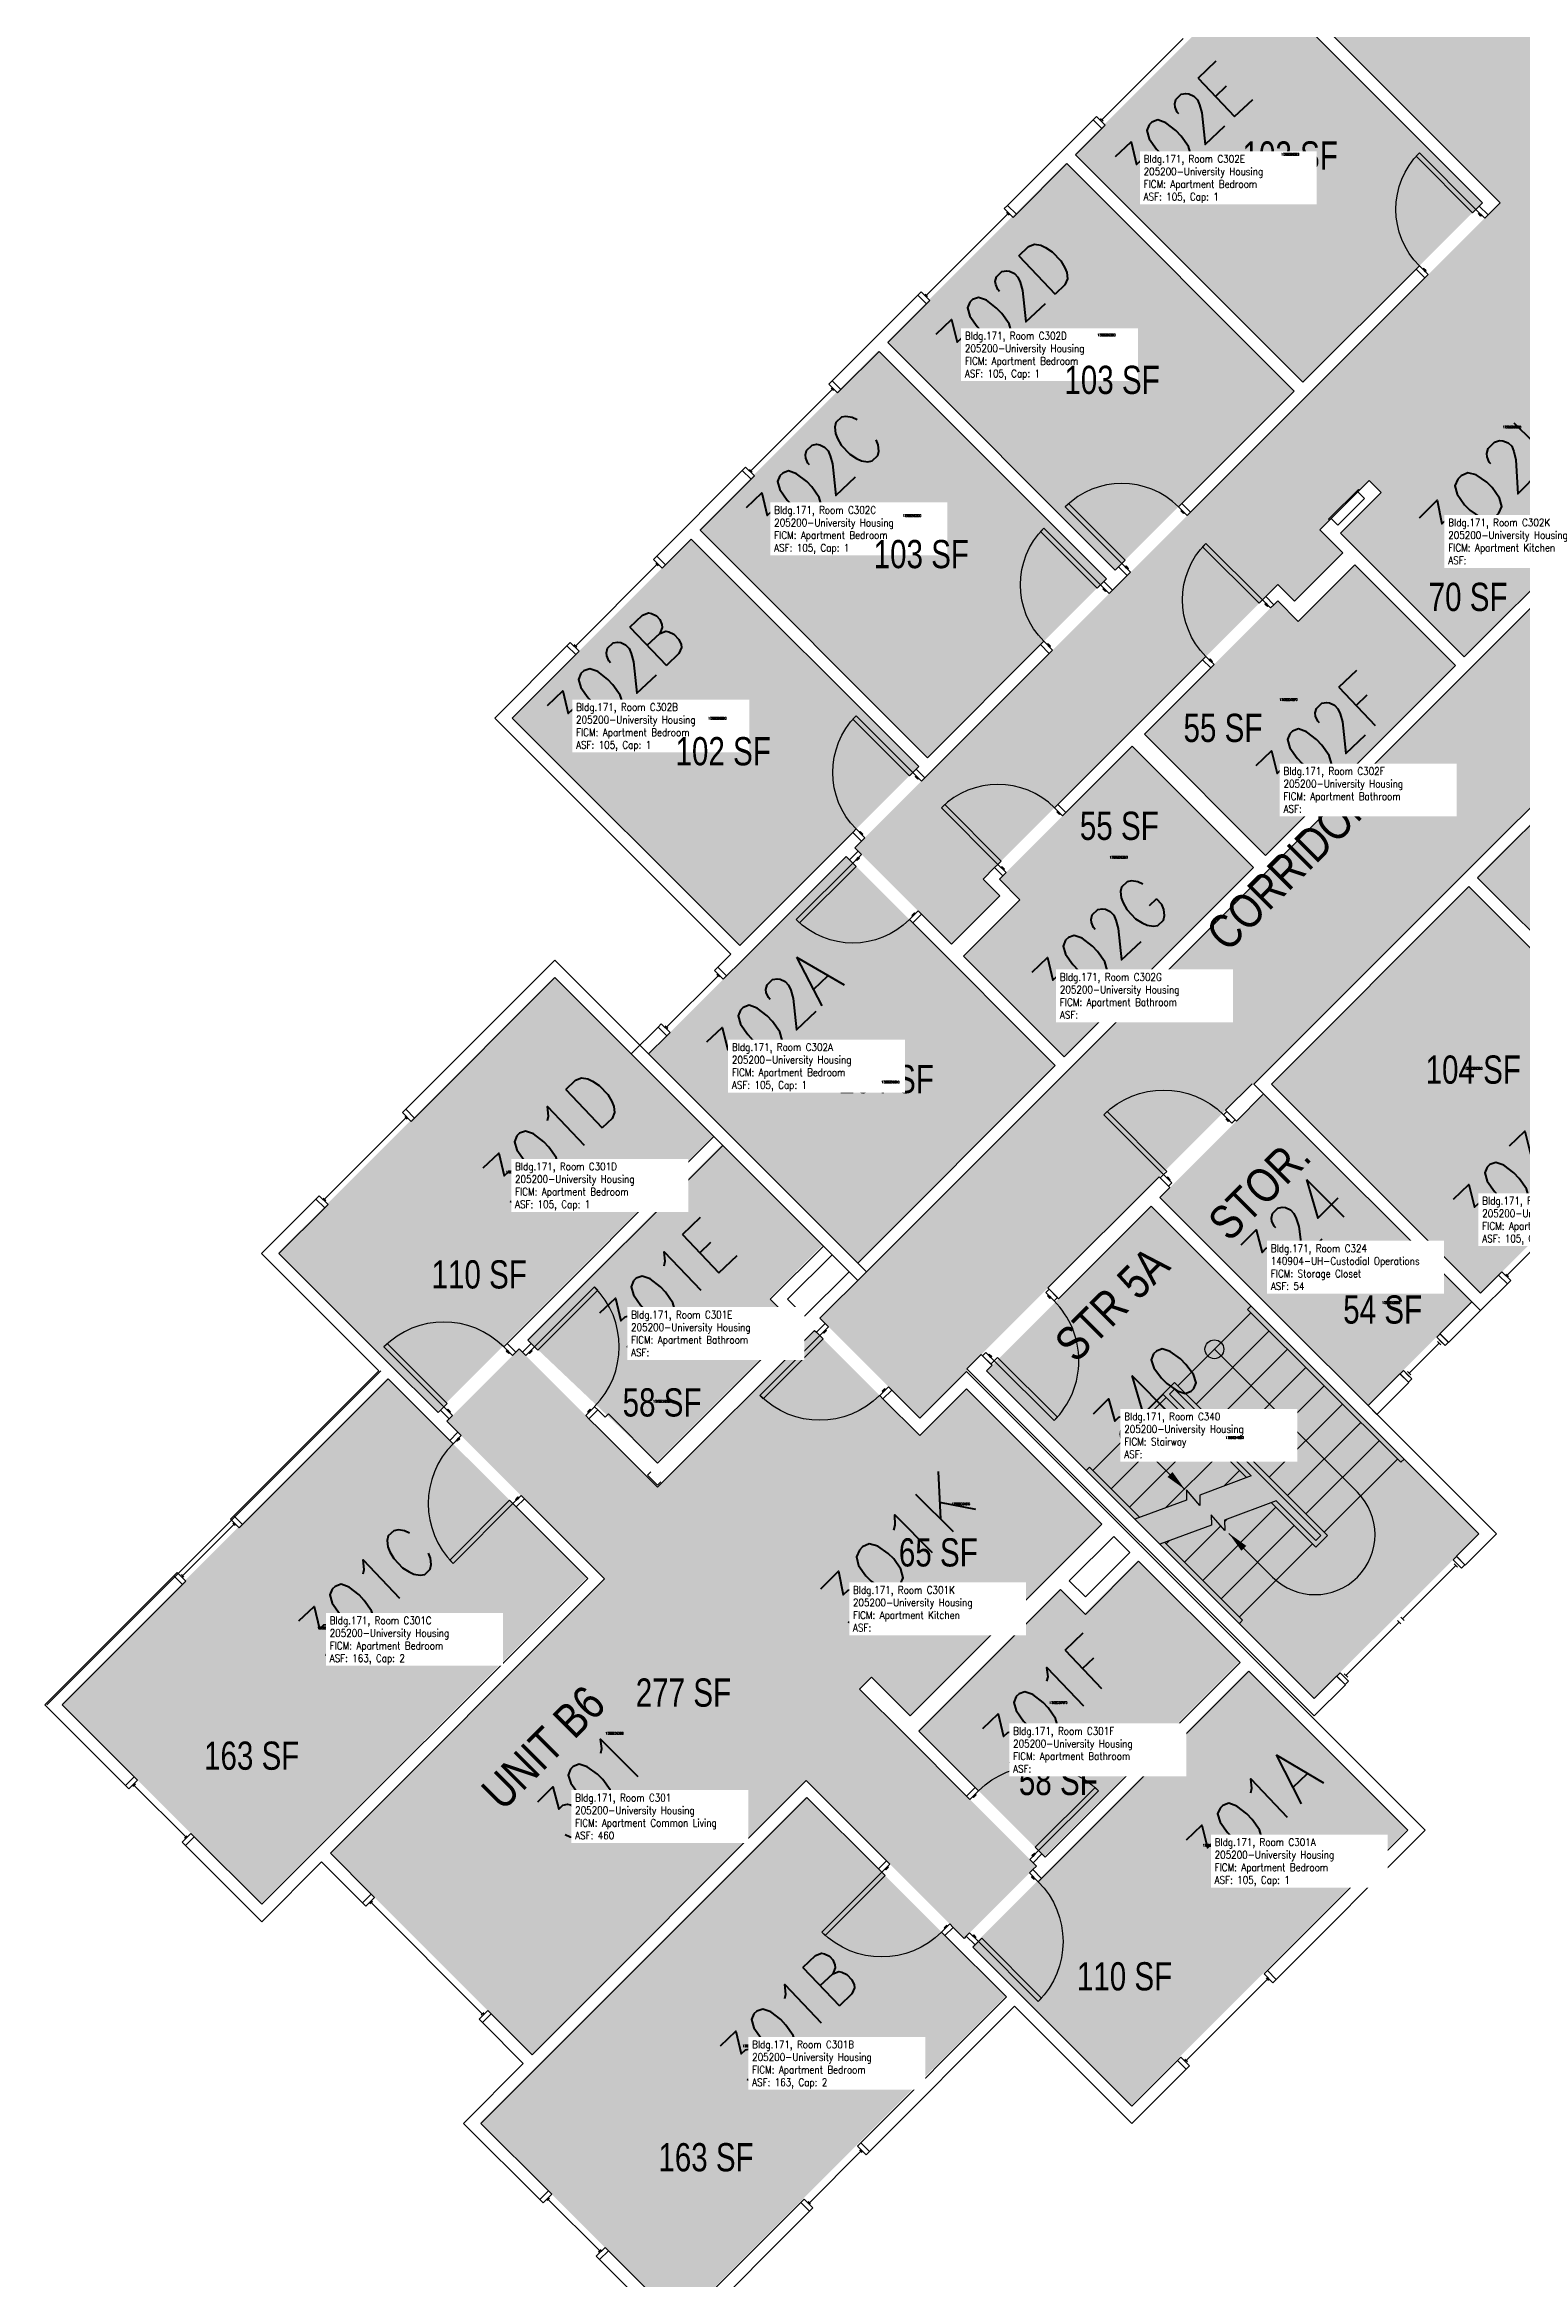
# Model space of a CAD drawing. Header units: inches. Extents: x 56 to 7496, y -2947 to 1470.
# Drawn here: x 56 to 684, y -216 to 735 of the extents above; entities that cross this region are included whole.
import ezdxf
from ezdxf.enums import TextEntityAlignment as Align

# ---------------------------------------------------------------- set-up
doc = ezdxf.new("R2010")
doc.units = ezdxf.units.IN
doc.header["$LTSCALE"] = 48
doc.header["$MEASUREMENT"] = 0
for name, color, linetype in [('A-DOOR', 2, 'Continuous'), ('A-FLOR', 3, 'Continuous'), ('A-GLAZ', 1, 'Continuous'), ('A-IDEN-RNUM', 7, 'Continuous'), ('A-IDEN-SNUM', 4, 'Continuous'), ('A-IDEN-VNUM', 4, 'Continuous'), ('A-MISC', 1, 'Continuous'), ('A-WALL', 5, 'Continuous'), ('AREA-TEXT', 3, 'Continuous'), ('Rooms-Category-Color', 7, 'Continuous'), ('Rooms-College-Color', 7, 'Continuous'), ('Rooms-Department-Color', 7, 'Continuous'), ('Rooms-Division-Color', 7, 'Continuous'), ('Rooms-Information', 7, 'Continuous')]:
    doc.layers.add(name, color=color, linetype=linetype)
doc.styles.add('AREA', font='arial.ttf', dxfattribs={"width": 0.75, "height": 12})
doc.styles.add('DIMS', font='ARIALN.TTF')
doc.styles.add('ROOMSNUMBER', font='txt.shx', dxfattribs={"height": 0.03})
doc.styles.add('ROOMVNUMBER', font='simplex.shx', dxfattribs={"width": 0.85})
doc.styles.get("Standard").update_dxf_attribs({"font": 'ARIALN.TTF'})
doc.dimstyles.new('NBA 2004', dxfattribs={"dimscale": 128, "dimtxt": 0.125, "dimasz": 0.09375, "dimexe": 0.125, "dimexo": 0.125, "dimgap": 0.0625, "dimtad": 1, "dimdec": 3, "dimzin": 3, "dimdsep": 46, "dimlunit": 4, "dimtxsty": 'DIMS', "dimblk": 'ARCHTICK', "dimcen": 0.09375, "dimdle": 0.125, "dimclrd": 256, "dimclre": 256, "dimclrt": 2, "dimadec": 0, "dimazin": 0, "dimtfac": 0.75, "dimtdec": 3, "dimtmove": 2, "dimatfit": 2, "dimfxl": 0.125, "dimfrac": 2, "dimtolj": 1, "dimtzin": 0, "dimlwd": -1, "dimlwe": -1, "dimarcsym": 0})

# ---------------------------------------------------------------- blocks, each defined once
blk = doc.blocks.new('_ArchTick')
at = {"color": 0, "linetype": 'ByBlock', "const_width": 0.15}
blk.add_lwpolyline([(-0.5, -0.5), (0.5, 0.5)], dxfattribs=at)

msp = doc.modelspace()

# ---------------------------------------------------------------- hatches: boundary and pattern name
at = {"layer": 'Rooms-Category-Color', "true_color": 0xadadad}
for points in [[(569.7, 292.64), (829.94, 552.88), (847.62, 535.2), (905.83, 593.42), (888.16, 611.09), (1018.29, 741.23), (1035.97, 723.55), (1094.18, 781.76), (1076.5, 799.44), (1290.6, 1013.54), (1248.19, 1055.95), (385.25, 193.02), (427.68, 150.59), (448.18, 171.1), (447.73, 171.55), (568.91, 292.73), (569.35, 292.29)], [(595.34, 31.37), (665.34, 101.37), (526.04, 240.67), (456.04, 170.67)]]:
    msp.add_hatch(color=253, dxfattribs=at).paths.add_polyline_path(points)
at = {"layer": 'Rooms-Category-Color', "true_color": 0x728ef3}
for points in [[(400.09, 393.14), (674.36, 667.41), (588.8, 752.97), (684.61, 848.78), (801.37, 732.02), (780.98, 711.63), (792.73, 699.87), (796.18, 703.32), (787.87, 711.63), (804.82, 728.58), (859.09, 674.3), (842.14, 657.36), (823.05, 676.45), (819.6, 673), (821.02, 671.59), (775.76, 626.33), (793.44, 608.65), (760.77, 575.99), (750.87, 585.89), (745.74, 580.76), (703.06, 623.44), (623.78, 544.16), (618.65, 549.28), (597.7, 528.34), (607.5, 518.53), (586.91, 497.94), (579.84, 505.01), (454.62, 379.79), (461.69, 372.72), (441.1, 352.13)], [(493.55, 688.04), (569.91, 764.41), (666.93, 667.41), (590.56, 591.04)], [(413.73, 608.23), (489.83, 684.33), (586.85, 587.33), (510.75, 511.23)], [(755.64, 570.86), (659.12, 474.34), (606.54, 526.92), (703.06, 623.44)], [(410.02, 604.52), (333.92, 528.41), (430.94, 431.41), (507.04, 507.52)], [(330.53, 524.4), (254.42, 448.3), (351.12, 351.6), (427.22, 427.7)], [(523.14, 441.41), (574.67, 389.88), (655.41, 470.63), (612.63, 513.41), (588.59, 489.36), (579.84, 498.11)], [(743.12, 350.1), (799.08, 406.06), (744.49, 460.63), (664.49, 380.63), (707.59, 337.55), (731.63, 361.59)], [(446.23, 347), (489.01, 304.22), (569.54, 384.76), (518.01, 436.29), (461.52, 379.79), (470.27, 371.04)], [(396.38, 389.43), (312.41, 305.46), (401.33, 216.54), (485.29, 300.51)], [(577.13, 292.64), (666.05, 203.73), (750.02, 287.69), (661.1, 376.61)], [(272.24, 338.19), (339.85, 270.57), (251.78, 182.5), (222.56, 153.28), (154.94, 220.9)], [(573.86, 288.49), (529.75, 244.38), (618.23, 155.91), (662.34, 200.01)], [(343.56, 266.86), (386.36, 224.06), (363.74, 201.43), (374.67, 190.5), (315.89, 131.72), (260.74, 184.04)], [(262.83, -120.14), (177.11, -34.42), (293.69, 82.17), (226.59, 149.26), (257.35, 180.02), (316.22, 121.16), (382.95, 187.9), (427.68, 143.17), (366.07, 81.56), (407.17, 40.46), (402.05, 35.33), (477.26, -39.89), (446.5, -70.65), (379.42, -3.56)], [(201.35, 167.6), (286.2, 82.75), (147.61, -55.85), (62.75, 29.01)], [(447.48, 162.97), (505.02, 105.42), (423.61, 24.02), (366.07, 81.56)], [(520.35, 90.07), (563.47, 46.95), (480.65, -35.87), (427, 17.78), (487.2, 77.97), (497.72, 67.44)], [(567.19, 43.24), (634.8, -24.38), (517.51, -141.67), (449.9, -74.05)], [(379.36, -10.42), (464.21, -95.27), (325.62, -233.86), (240.77, -149.01)]]:
    msp.add_hatch(color=171, dxfattribs=at).paths.add_polyline_path(points)
at = {"layer": 'Rooms-College-Color', "true_color": 0xadadad}
for points in [[(569.7, 292.64), (829.94, 552.88), (847.62, 535.2), (905.83, 593.42), (888.16, 611.09), (1018.29, 741.23), (1035.97, 723.55), (1094.18, 781.76), (1076.5, 799.44), (1290.6, 1013.54), (1248.19, 1055.95), (385.25, 193.02), (427.68, 150.59), (448.18, 171.1), (447.73, 171.55), (568.91, 292.73), (569.35, 292.29)], [(400.09, 393.14), (674.36, 667.41), (588.8, 752.97), (684.61, 848.78), (801.37, 732.02), (780.98, 711.63), (792.73, 699.87), (796.18, 703.32), (787.87, 711.63), (804.82, 728.58), (859.09, 674.3), (842.14, 657.36), (823.05, 676.45), (819.6, 673), (821.02, 671.59), (775.76, 626.33), (793.44, 608.65), (760.77, 575.99), (750.87, 585.89), (745.74, 580.76), (703.06, 623.44), (623.78, 544.16), (618.65, 549.28), (597.7, 528.34), (607.5, 518.53), (586.91, 497.94), (579.84, 505.01), (454.62, 379.79), (461.69, 372.72), (441.1, 352.13)], [(493.55, 688.04), (569.91, 764.41), (666.93, 667.41), (590.56, 591.04)], [(413.73, 608.23), (489.83, 684.33), (586.85, 587.33), (510.75, 511.23)], [(755.64, 570.86), (659.12, 474.34), (606.54, 526.92), (703.06, 623.44)], [(410.02, 604.52), (333.92, 528.41), (430.94, 431.41), (507.04, 507.52)], [(330.53, 524.4), (254.42, 448.3), (351.12, 351.6), (427.22, 427.7)], [(523.14, 441.41), (574.67, 389.88), (655.41, 470.63), (612.63, 513.41), (588.59, 489.36), (579.84, 498.11)], [(743.12, 350.1), (799.08, 406.06), (744.49, 460.63), (664.49, 380.63), (707.59, 337.55), (731.63, 361.59)], [(446.23, 347), (489.01, 304.22), (569.54, 384.76), (518.01, 436.29), (461.52, 379.79), (470.27, 371.04)], [(396.38, 389.43), (312.41, 305.46), (401.33, 216.54), (485.29, 300.51)], [(577.13, 292.64), (666.05, 203.73), (750.02, 287.69), (661.1, 376.61)], [(272.24, 338.19), (339.85, 270.57), (251.78, 182.5), (222.56, 153.28), (154.94, 220.9)], [(573.86, 288.49), (529.75, 244.38), (618.23, 155.91), (662.34, 200.01)], [(343.56, 266.86), (386.36, 224.06), (363.74, 201.43), (374.67, 190.5), (315.89, 131.72), (260.74, 184.04)], [(595.34, 31.37), (665.34, 101.37), (526.04, 240.67), (456.04, 170.67)], [(262.83, -120.14), (177.11, -34.42), (293.69, 82.17), (226.59, 149.26), (257.35, 180.02), (316.22, 121.16), (382.95, 187.9), (427.68, 143.17), (366.07, 81.56), (407.17, 40.46), (402.05, 35.33), (477.26, -39.89), (446.5, -70.65), (379.42, -3.56)], [(201.35, 167.6), (286.2, 82.75), (147.61, -55.85), (62.75, 29.01)], [(447.48, 162.97), (505.02, 105.42), (423.61, 24.02), (366.07, 81.56)], [(520.35, 90.07), (563.47, 46.95), (480.65, -35.87), (427, 17.78), (487.2, 77.97), (497.72, 67.44)], [(567.19, 43.24), (634.8, -24.38), (517.51, -141.67), (449.9, -74.05)], [(379.36, -10.42), (464.21, -95.27), (325.62, -233.86), (240.77, -149.01)]]:
    msp.add_hatch(color=253, dxfattribs=at).paths.add_polyline_path(points)
at = {"layer": 'Rooms-Department-Color', "true_color": 0xacacac}
for points in [[(569.7, 292.64), (829.94, 552.88), (847.62, 535.2), (905.83, 593.42), (888.16, 611.09), (1018.29, 741.23), (1035.97, 723.55), (1094.18, 781.76), (1076.5, 799.44), (1290.6, 1013.54), (1248.19, 1055.95), (385.25, 193.02), (427.68, 150.59), (448.18, 171.1), (447.73, 171.55), (568.91, 292.73), (569.35, 292.29)], [(595.34, 31.37), (665.34, 101.37), (526.04, 240.67), (456.04, 170.67)]]:
    msp.add_hatch(color=253, dxfattribs=at).paths.add_polyline_path(points)
at = {"layer": 'Rooms-Department-Color', "true_color": 0x604aed}
for points in [[(400.09, 393.14), (674.36, 667.41), (588.8, 752.97), (684.61, 848.78), (801.37, 732.02), (780.98, 711.63), (792.73, 699.87), (796.18, 703.32), (787.87, 711.63), (804.82, 728.58), (859.09, 674.3), (842.14, 657.36), (823.05, 676.45), (819.6, 673), (821.02, 671.59), (775.76, 626.33), (793.44, 608.65), (760.77, 575.99), (750.87, 585.89), (745.74, 580.76), (703.06, 623.44), (623.78, 544.16), (618.65, 549.28), (597.7, 528.34), (607.5, 518.53), (586.91, 497.94), (579.84, 505.01), (454.62, 379.79), (461.69, 372.72), (441.1, 352.13)], [(493.55, 688.04), (569.91, 764.41), (666.93, 667.41), (590.56, 591.04)], [(413.73, 608.23), (489.83, 684.33), (586.85, 587.33), (510.75, 511.23)], [(755.64, 570.86), (659.12, 474.34), (606.54, 526.92), (703.06, 623.44)], [(410.02, 604.52), (333.92, 528.41), (430.94, 431.41), (507.04, 507.52)], [(330.53, 524.4), (254.42, 448.3), (351.12, 351.6), (427.22, 427.7)], [(523.14, 441.41), (574.67, 389.88), (655.41, 470.63), (612.63, 513.41), (588.59, 489.36), (579.84, 498.11)], [(743.12, 350.1), (799.08, 406.06), (744.49, 460.63), (664.49, 380.63), (707.59, 337.55), (731.63, 361.59)], [(446.23, 347), (489.01, 304.22), (569.54, 384.76), (518.01, 436.29), (461.52, 379.79), (470.27, 371.04)], [(396.38, 389.43), (312.41, 305.46), (401.33, 216.54), (485.29, 300.51)], [(577.13, 292.64), (666.05, 203.73), (750.02, 287.69), (661.1, 376.61)], [(272.24, 338.19), (339.85, 270.57), (251.78, 182.5), (222.56, 153.28), (154.94, 220.9)], [(573.86, 288.49), (529.75, 244.38), (618.23, 155.91), (662.34, 200.01)], [(343.56, 266.86), (386.36, 224.06), (363.74, 201.43), (374.67, 190.5), (315.89, 131.72), (260.74, 184.04)], [(262.83, -120.14), (177.11, -34.42), (293.69, 82.17), (226.59, 149.26), (257.35, 180.02), (316.22, 121.16), (382.95, 187.9), (427.68, 143.17), (366.07, 81.56), (407.17, 40.46), (402.05, 35.33), (477.26, -39.89), (446.5, -70.65), (379.42, -3.56)], [(201.35, 167.6), (286.2, 82.75), (147.61, -55.85), (62.75, 29.01)], [(447.48, 162.97), (505.02, 105.42), (423.61, 24.02), (366.07, 81.56)], [(520.35, 90.07), (563.47, 46.95), (480.65, -35.87), (427, 17.78), (487.2, 77.97), (497.72, 67.44)], [(567.19, 43.24), (634.8, -24.38), (517.51, -141.67), (449.9, -74.05)], [(379.36, -10.42), (464.21, -95.27), (325.62, -233.86), (240.77, -149.01)]]:
    msp.add_hatch(color=173, dxfattribs=at).paths.add_polyline_path(points)
at = {"layer": 'Rooms-Division-Color', "true_color": 0xadadad}
for points in [[(569.7, 292.64), (829.94, 552.88), (847.62, 535.2), (905.83, 593.42), (888.16, 611.09), (1018.29, 741.23), (1035.97, 723.55), (1094.18, 781.76), (1076.5, 799.44), (1290.6, 1013.54), (1248.19, 1055.95), (385.25, 193.02), (427.68, 150.59), (448.18, 171.1), (447.73, 171.55), (568.91, 292.73), (569.35, 292.29)], [(595.34, 31.37), (665.34, 101.37), (526.04, 240.67), (456.04, 170.67)]]:
    msp.add_hatch(color=253, dxfattribs=at).paths.add_polyline_path(points)
at = {"layer": 'Rooms-Division-Color', "true_color": 0x604aed}
for points in [[(400.09, 393.14), (674.36, 667.41), (588.8, 752.97), (684.61, 848.78), (801.37, 732.02), (780.98, 711.63), (792.73, 699.87), (796.18, 703.32), (787.87, 711.63), (804.82, 728.58), (859.09, 674.3), (842.14, 657.36), (823.05, 676.45), (819.6, 673), (821.02, 671.59), (775.76, 626.33), (793.44, 608.65), (760.77, 575.99), (750.87, 585.89), (745.74, 580.76), (703.06, 623.44), (623.78, 544.16), (618.65, 549.28), (597.7, 528.34), (607.5, 518.53), (586.91, 497.94), (579.84, 505.01), (454.62, 379.79), (461.69, 372.72), (441.1, 352.13)], [(493.55, 688.04), (569.91, 764.41), (666.93, 667.41), (590.56, 591.04)], [(413.73, 608.23), (489.83, 684.33), (586.85, 587.33), (510.75, 511.23)], [(755.64, 570.86), (659.12, 474.34), (606.54, 526.92), (703.06, 623.44)], [(410.02, 604.52), (333.92, 528.41), (430.94, 431.41), (507.04, 507.52)], [(330.53, 524.4), (254.42, 448.3), (351.12, 351.6), (427.22, 427.7)], [(523.14, 441.41), (574.67, 389.88), (655.41, 470.63), (612.63, 513.41), (588.59, 489.36), (579.84, 498.11)], [(743.12, 350.1), (799.08, 406.06), (744.49, 460.63), (664.49, 380.63), (707.59, 337.55), (731.63, 361.59)], [(446.23, 347), (489.01, 304.22), (569.54, 384.76), (518.01, 436.29), (461.52, 379.79), (470.27, 371.04)], [(396.38, 389.43), (312.41, 305.46), (401.33, 216.54), (485.29, 300.51)], [(577.13, 292.64), (666.05, 203.73), (750.02, 287.69), (661.1, 376.61)], [(272.24, 338.19), (339.85, 270.57), (251.78, 182.5), (222.56, 153.28), (154.94, 220.9)], [(573.86, 288.49), (529.75, 244.38), (618.23, 155.91), (662.34, 200.01)], [(343.56, 266.86), (386.36, 224.06), (363.74, 201.43), (374.67, 190.5), (315.89, 131.72), (260.74, 184.04)], [(262.83, -120.14), (177.11, -34.42), (293.69, 82.17), (226.59, 149.26), (257.35, 180.02), (316.22, 121.16), (382.95, 187.9), (427.68, 143.17), (366.07, 81.56), (407.17, 40.46), (402.05, 35.33), (477.26, -39.89), (446.5, -70.65), (379.42, -3.56)], [(201.35, 167.6), (286.2, 82.75), (147.61, -55.85), (62.75, 29.01)], [(447.48, 162.97), (505.02, 105.42), (423.61, 24.02), (366.07, 81.56)], [(520.35, 90.07), (563.47, 46.95), (480.65, -35.87), (427, 17.78), (487.2, 77.97), (497.72, 67.44)], [(567.19, 43.24), (634.8, -24.38), (517.51, -141.67), (449.9, -74.05)], [(379.36, -10.42), (464.21, -95.27), (325.62, -233.86), (240.77, -149.01)]]:
    msp.add_hatch(color=173, dxfattribs=at).paths.add_polyline_path(points)

# ---------------------------------------------------------------- linework, layer by layer
at = {"layer": 'A-DOOR'}
for points in [[(664.1, 664.58), (662.69, 663.17), (638.65, 687.21), (640.06, 688.62)], [(667.82, 660.87), (669.23, 662.28), (665.52, 666), (664.1, 664.58)], [(666.58, 662.11), (666.23, 661.75), (665.16, 662.81), (665.52, 663.17)], [(643.77, 636.83), (642.36, 635.41), (638.65, 639.13), (640.06, 640.54)], [(642.54, 638.07), (642.89, 638.42), (641.83, 639.48), (641.48, 639.13)], [(513.58, 514.06), (514.99, 515.47), (490.95, 539.51), (489.54, 538.1)], [(541.33, 534.39), (542.75, 535.8), (539.03, 539.51), (537.62, 538.1)], [(540.09, 535.62), (539.74, 535.27), (538.68, 536.33), (539.03, 536.68)], [(504.47, 504.95), (503.06, 503.54), (479.02, 527.58), (480.43, 528.99)], [(517.29, 510.34), (515.88, 508.93), (512.16, 512.64), (513.58, 514.06)], [(573.35, 498.52), (571.94, 497.11), (547.9, 521.15), (549.31, 522.56)], [(508.19, 501.24), (509.6, 502.65), (505.89, 506.37), (504.47, 504.95)], [(516.05, 511.58), (516.41, 511.94), (515.35, 513), (514.99, 512.64)], [(506.95, 502.48), (506.6, 502.12), (505.53, 503.18), (505.89, 503.54)], [(576.8, 495.08), (578.21, 496.49), (574.77, 499.94), (573.35, 498.52)], [(575.83, 496.05), (575.47, 495.69), (574.41, 496.76), (574.77, 497.11)], [(484.15, 477.2), (482.73, 475.78), (479.02, 479.5), (480.43, 480.91)], [(482.91, 478.44), (483.26, 478.79), (482.2, 479.85), (481.85, 479.5)], [(552.76, 471.03), (551.34, 469.62), (547.9, 473.07), (549.31, 474.48)], [(551.79, 472.01), (552.14, 472.36), (551.08, 473.42), (550.72, 473.07)], [(424.66, 425.14), (423.25, 423.72), (399.2, 447.77), (400.62, 449.18)], [(428.37, 421.43), (429.79, 422.84), (426.07, 426.55), (424.66, 425.14)], [(427.13, 422.66), (426.78, 422.31), (425.72, 423.37), (426.07, 423.72)], [(460.9, 386.07), (462.31, 387.48), (438.27, 411.53), (436.86, 410.11)], [(488.39, 406.66), (489.8, 408.08), (486.35, 411.53), (484.94, 410.11)], [(487.42, 407.64), (487.06, 407.28), (486, 408.34), (486.35, 408.7)], [(404.33, 397.38), (402.92, 395.97), (399.2, 399.68), (400.62, 401.1)], [(403.09, 398.62), (403.45, 398.97), (402.39, 400.04), (402.03, 399.68)], [(402.92, 390.31), (401.5, 391.73), (397.79, 388.01), (399.2, 386.6)], [(399.2, 386.6), (400.62, 385.19), (376.58, 361.14), (375.16, 362.56)], [(401.68, 389.08), (402.03, 388.72), (400.97, 387.66), (400.62, 388.01)], [(464.35, 382.62), (462.93, 381.21), (459.48, 384.66), (460.9, 386.07)], [(463.37, 383.6), (463.73, 383.95), (462.67, 385.01), (462.31, 384.66)], [(426.96, 366.27), (428.37, 364.86), (424.66, 361.14), (423.25, 362.56)], [(425.72, 365.03), (425.37, 365.39), (424.31, 364.33), (424.66, 363.97)], [(531.34, 254.11), (532.76, 255.52), (507.3, 280.98), (505.89, 279.56)], [(560.34, 276.03), (561.75, 277.44), (558.21, 280.98), (556.8, 279.56)], [(559.27, 277.09), (558.92, 276.73), (557.86, 277.79), (558.21, 278.15)], [(534.88, 250.57), (533.47, 249.16), (529.93, 252.69), (531.34, 254.11)], [(533.82, 251.63), (534.17, 251.98), (533.11, 253.05), (532.76, 252.69)], [(263.89, 180.91), (265.31, 179.49), (290.76, 204.95), (289.35, 206.36)], [(481.23, 203.99), (482.64, 205.4), (486.18, 201.87), (484.76, 200.45)], [(482.29, 202.93), (481.93, 202.58), (483, 201.51), (483.35, 201.87)], [(388.88, 189.39), (387.46, 190.81), (383.75, 187.1), (385.16, 185.68)], [(225.34, 155.43), (226.75, 156.85), (201.3, 182.3), (199.88, 180.89)], [(254.5, 177.18), (255.92, 178.59), (252.21, 182.3), (250.79, 180.89)], [(260.18, 177.2), (258.77, 178.61), (262.48, 182.32), (263.89, 180.91)], [(385.16, 185.68), (386.58, 184.27), (361.12, 158.81), (359.71, 160.23)], [(387.64, 188.16), (387.99, 187.8), (386.93, 186.74), (386.58, 187.1)], [(253.27, 178.41), (252.91, 178.06), (251.85, 179.12), (252.21, 179.47)], [(261.42, 178.43), (261.77, 178.08), (262.83, 179.14), (262.48, 179.49)], [(455.77, 178.53), (454.36, 177.12), (457.89, 173.58), (459.31, 175)], [(456.83, 177.47), (457.19, 177.83), (458.25, 176.77), (457.89, 176.41)], [(459.31, 175), (460.72, 176.41), (486.18, 150.96), (484.76, 149.54)], [(414.33, 163.94), (415.75, 162.52), (412.03, 158.81), (410.62, 160.23)], [(413.09, 162.7), (412.74, 163.05), (411.68, 161.99), (412.03, 161.64)], [(229.05, 151.72), (227.63, 150.31), (223.92, 154.02), (225.34, 155.43)], [(227.81, 152.96), (228.17, 153.31), (227.1, 154.37), (226.75, 154.02)], [(285.64, 151.74), (287.05, 150.33), (290.76, 154.04), (289.35, 155.45)], [(286.88, 152.98), (286.52, 153.33), (287.58, 154.39), (287.94, 154.04)], [(232.71, 143.15), (231.29, 144.56), (227.85, 141.12), (229.26, 139.7)], [(231.74, 142.18), (232.09, 141.82), (231.03, 140.76), (230.68, 141.12)], [(254.72, 114.25), (253.3, 115.66), (227.85, 90.21), (229.26, 88.79)], [(258.17, 117.69), (259.58, 116.28), (256.13, 112.83), (254.72, 114.25)], [(257.19, 116.72), (256.84, 117.08), (255.78, 116.01), (256.13, 115.66)], [(448.98, -11.6), (447.57, -10.19), (451.28, -6.48), (452.69, -7.89)], [(450.22, -10.36), (450.57, -10.72), (451.63, -9.66), (451.28, -9.3)], [(478.15, -33.35), (476.73, -31.93), (502.19, -6.48), (503.6, -7.89)], [(414.95, -39.09), (413.53, -37.67), (410.09, -41.12), (411.5, -42.53)], [(474.44, -37.06), (475.85, -38.47), (479.56, -34.76), (478.15, -33.35)], [(475.67, -35.82), (475.32, -35.47), (476.38, -34.41), (476.73, -34.76)], [(411.5, -42.53), (412.91, -43.95), (387.46, -69.4), (386.04, -67.99)], [(413.97, -40.06), (414.33, -40.41), (413.27, -41.47), (412.91, -41.12)], [(474.31, -42.84), (475.72, -41.43), (479.44, -45.14), (478.02, -46.55)], [(475.55, -44.08), (475.19, -44.43), (476.25, -45.49), (476.61, -45.14)], [(440.4, -64.54), (441.82, -65.96), (438.37, -69.4), (436.96, -67.99)], [(439.43, -65.52), (439.08, -65.16), (438.02, -66.22), (438.37, -66.58)], [(448.85, -68.3), (447.44, -69.71), (451.15, -73.42), (452.57, -72.01)], [(450.09, -69.53), (450.45, -69.18), (451.51, -70.24), (451.15, -70.59)], [(452.57, -72.01), (453.98, -70.59), (479.44, -96.05), (478.02, -97.46)]]:
    msp.add_lwpolyline(points, close=True, dxfattribs=at)
at = {"layer": 'A-DOOR', "extrusion": (0, 0, -1)}
for centre, radius, start, end in [((-664.1, 664.58), 34, 315, 45), ((-504.47, 504.95), 34, 315, 45), ((-573.35, 498.52), 34, 315, 45), ((-424.66, 425.14), 34, 315, 45), ((-399.2, 386.6), 34, 225, 315), ((-531.34, 254.11), 36, 44.99979, 134.99979), ((-385.16, 185.68), 36, 225, 315), ((-478.15, -33.35), 36, 45, 135), ((-452.57, -72.01), 36, 135, 225), ((-411.5, -42.53), 36, 225, 315)]:
    msp.add_arc(centre, radius, start, end, dxfattribs=at)
at = {"layer": 'A-DOOR'}
for centre, radius, start, end in [((513.58, 514.06), 34, 45, 135), ((460.9, 386.07), 34, 45, 135), ((263.89, 180.91), 36, 315, 45), ((459.31, 175), 36, 315.00021, 45.00021), ((225.34, 155.43), 36, 45, 135), ((254.72, 114.25), 36, 135, 225)]:
    msp.add_arc(centre, radius, start, end, dxfattribs=at)
at = {"layer": 'A-FLOR'}
for p, q in [((537.35, 164.3), (568.47, 195.42)), ((567.05, 196.83), (568.47, 198.24)), ((567.05, 196.83), (632.11, 131.78)), ((545.13, 156.53), (576.25, 187.64)), ((552.91, 179.86), (613.72, 119.05)), ((552.91, 148.75), (584.02, 179.86)), ((560.69, 140.97), (591.8, 172.08)), ((535.94, 165.72), (530.99, 160.77)), ((535.94, 162.89), (533.82, 160.77)), ((535.94, 165.72), (600.99, 100.66)), ((535.94, 162.89), (598.17, 100.66)), ((568.47, 133.19), (599.58, 164.3)), ((532.4, 159.35), (501.29, 128.24)), ((566.5, 125.26), (530.99, 160.77)), ((568.56, 126.03), (533.82, 160.77)), ((576.25, 125.41), (607.36, 156.53)), ((540.18, 151.58), (509.07, 120.46)), ((547.96, 143.8), (516.85, 112.68)), ((584.02, 117.63), (615.14, 148.75)), ((555.74, 136.02), (532.11, 112.39)), ((591.8, 109.86), (622.91, 140.97)), ((599.58, 102.08), (630.69, 133.19)), ((632.11, 131.78), (633.52, 133.19)), ((499.88, 129.66), (498.46, 128.24)), ((499.88, 129.66), (521.22, 108.32)), ((563.52, 128.24), (556.98, 121.7)), ((577.11, 114.65), (596.04, 95.71)), ((579.17, 115.42), (596.04, 98.54)), ((555.65, 104.81), (540.18, 89.35)), ((579.07, 112.68), (547.96, 81.57)), ((579.07, 112.68), (547.96, 81.57)), ((586.85, 104.91), (555.74, 73.79)), ((558.53, 107.7), (557.28, 106.45)), ((531.82, 97.71), (564.93, 64.6)), ((533.68, 98.41), (532.41, 97.13)), ((594.63, 97.13), (563.52, 66.02)), ((598.17, 100.66), (596.04, 98.54)), ((600.99, 100.66), (596.04, 95.71)), ((563.52, 63.19), (564.93, 64.6))]:
    msp.add_line(p, q, dxfattribs=at)
for points in [[(568.56, 126.03), (546.67, 117.85), (546.72, 113.47), (541, 120.12), (541.05, 115.74), (519.16, 107.55)], [(579.17, 115.42), (557.27, 107.25), (557.32, 102.86), (551.61, 109.52), (551.66, 105.13), (529.76, 96.94)]]:
    msp.add_lwpolyline(points, dxfattribs=at)
for centre in [(552.91, 179.86), (516.85, 143.8)]:
    msp.add_circle(centre, 4, dxfattribs=at)
msp.add_arc((595.69, 101.02), 25.5, 225.00021, 45.00021, dxfattribs=at)
at = {"layer": 'A-GLAZ'}
for p, q in [((539.68, 737.26), (505.03, 702.62)), ((505.56, 702.09), (504.5, 703.15)), ((465.1, 662.68), (430.45, 628.03)), ((465.63, 662.15), (464.57, 663.21)), ((430.98, 627.5), (429.92, 628.56)), ((390.5, 588.08), (355.85, 553.43)), ((391.03, 587.55), (389.97, 588.61)), ((356.38, 552.9), (355.32, 553.96)), ((315.95, 513.53), (281.3, 478.89)), ((316.48, 513), (315.42, 514.06)), ((281.83, 478.36), (280.77, 479.42)), ((341.93, 338.7), (320.01, 316.78)), ((342.46, 338.17), (341.4, 339.23)), ((320.54, 316.25), (319.48, 317.31)), ((209.25, 278.29), (174.6, 243.64)), ((208.72, 278.82), (209.78, 277.76)), ((174.07, 244.17), (175.13, 243.11)), ((699.29, 233.25), (677.37, 211.33)), ((676.84, 211.86), (677.9, 210.8)), ((635.78, 169.74), (648.5, 182.47)), ((648.86, 186.36), (647.44, 184.94)), ((647.44, 184.94), (650.98, 181.41)), ((647.8, 183.17), (649.21, 181.76)), ((649.92, 182.47), (648.5, 183.88)), ((652.39, 182.82), (648.86, 186.36)), ((650.98, 181.41), (652.39, 182.82)), ((631.89, 169.39), (633.3, 170.8)), ((635.42, 165.85), (631.89, 169.39)), ((633.3, 170.8), (636.84, 167.26)), ((634.36, 169.74), (635.78, 168.33)), ((635.07, 170.45), (636.48, 169.03)), ((636.84, 167.26), (635.42, 165.85)), ((136.1, 105.41), (114.18, 83.49)), ((135.57, 105.94), (136.63, 104.88)), ((655.53, 87.85), (632.9, 65.22)), ((656.24, 87.14), (654.82, 88.56)), ((113.65, 84.02), (114.71, 82.96)), ((608.86, 41.18), (631.49, 63.81)), ((632.2, 63.1), (630.78, 64.51)), ((633.61, 64.51), (632.2, 65.93)), ((609.57, 40.47), (608.15, 41.89)), ((94.2, -5.07), (93.14, -6.13)), ((115.59, -27.52), (93.67, -5.6)), ((116.12, -26.99), (115.06, -28.05)), ((194.95, -54.91), (193.89, -55.97)), ((194.42, -55.44), (241.8, -102.82)), ((575.53, -87.99), (540.88, -122.64)), ((576.06, -88.52), (575, -87.46)), ((242.33, -102.29), (241.27, -103.35)), ((541.41, -123.17), (540.35, -122.11)), ((402.66, -161.15), (380.74, -183.08)), ((403.19, -161.69), (402.13, -160.62)), ((270.26, -181.13), (269.2, -182.19)), ((269.73, -181.66), (291.65, -203.58)), ((381.27, -183.61), (380.21, -182.54)), ((292.18, -203.05), (291.12, -204.11))]:
    msp.add_line(p, q, dxfattribs=at)
for points in [[(502.82, 704.12), (501.41, 702.7), (505.12, 698.99), (506.53, 700.41)], [(463.59, 664.89), (465.01, 666.3), (468.72, 662.59), (467.31, 661.18)], [(428.24, 629.54), (426.82, 628.12), (430.54, 624.41), (431.95, 625.82)], [(388.99, 590.29), (390.41, 591.7), (394.12, 587.99), (392.71, 586.58)], [(353.64, 554.94), (352.22, 553.52), (355.94, 549.81), (357.35, 551.22)], [(314.45, 515.74), (315.86, 517.16), (319.57, 513.45), (318.16, 512.03)], [(279.09, 480.39), (277.68, 478.97), (281.39, 475.26), (282.8, 476.68)], [(340.43, 340.91), (341.84, 342.32), (345.56, 338.61), (344.14, 337.2)], [(317.8, 318.28), (316.39, 316.87), (320.1, 313.15), (321.52, 314.57)], [(211.46, 276.78), (212.87, 278.2), (209.16, 281.91), (207.74, 280.5)], [(176.1, 241.43), (174.69, 240.02), (170.97, 243.73), (172.39, 245.14)], [(678.87, 209.12), (677.46, 207.71), (673.74, 211.42), (675.16, 212.83)], [(138.31, 103.91), (139.72, 105.32), (136.01, 109.04), (134.59, 107.62)], [(654.47, 90.32), (655.88, 91.74), (659.42, 88.2), (658, 86.79)], [(115.68, 81.28), (114.27, 79.87), (110.55, 83.58), (111.97, 84.99)], [(606.39, 42.24), (604.97, 40.83), (608.51, 37.29), (609.92, 38.7)], [(91.46, -7.11), (90.05, -5.69), (93.76, -1.98), (95.17, -3.39)], [(114.09, -29.73), (115.5, -31.15), (119.22, -27.44), (117.8, -26.02)], [(192.21, -56.95), (190.8, -55.53), (194.51, -51.82), (195.92, -53.23)], [(574.02, -85.78), (575.44, -84.37), (579.15, -88.08), (577.74, -89.5)], [(240.29, -105.03), (241.71, -106.44), (245.42, -102.73), (244.01, -101.32)], [(538.67, -121.14), (537.25, -122.55), (540.97, -126.27), (542.38, -124.85)], [(401.16, -158.95), (402.58, -157.53), (406.29, -161.24), (404.87, -162.66)], [(267.52, -183.16), (266.1, -181.75), (269.82, -178.04), (271.23, -179.45)], [(378.53, -181.57), (377.12, -182.99), (380.83, -186.7), (382.25, -185.28)], [(290.15, -205.79), (291.56, -207.21), (295.27, -203.49), (293.86, -202.08)]]:
    msp.add_lwpolyline(points, close=True, dxfattribs=at)
at = {"layer": 'A-MISC'}
for points in [[(613.83, 544.47), (614.54, 545.17), (614.45, 545.26), (614.36, 545.35), (614.19, 545.53), (602.17, 533.51), (601.46, 532.8), (601.81, 532.45)], [(602.52, 533.15), (613.83, 544.47), (616.66, 541.64), (605.35, 530.32)]]:
    msp.add_lwpolyline(points, close=True, dxfattribs=at)
at = {"layer": 'A-WALL'}
for p, q in [((570.24, 764.11), (666.93, 667.41)), ((674.36, 667.41), (588.8, 752.97)), ((501.41, 702.7), (465.01, 666.3)), ((493.87, 687.74), (505.12, 698.99)), ((505.12, 698.99), (501.41, 702.7)), ((590.56, 591.04), (493.87, 687.74)), ((468.72, 662.59), (490.16, 684.03)), ((490.16, 684.03), (586.85, 587.33)), ((465.01, 666.3), (468.72, 662.59)), ((666.93, 667.41), (665.52, 666)), ((665.52, 666), (669.23, 662.28)), ((669.23, 662.28), (674.36, 667.41)), ((638.65, 639.13), (590.56, 591.04)), ((642.36, 635.41), (638.65, 639.13)), ((426.82, 628.12), (390.41, 591.7)), ((430.54, 624.41), (426.82, 628.12)), ((542.75, 535.8), (642.36, 635.41)), ((414.05, 607.93), (430.54, 624.41)), ((492.28, 300.07), (800.6, 608.39)), ((394.12, 587.99), (410.34, 604.21)), ((410.34, 604.21), (507.04, 507.52)), ((510.75, 511.23), (414.05, 607.93)), ((390.41, 591.7), (394.12, 587.99)), ((586.85, 587.33), (539.03, 539.51)), ((755.64, 570.86), (659.12, 474.34)), ((352.22, 553.52), (315.86, 517.16)), ((355.94, 549.81), (352.22, 553.52)), ((660.66, 383.6), (829.94, 552.88)), ((334.24, 528.11), (355.94, 549.81)), ((618.65, 549.28), (597.7, 528.34)), ((606.54, 526.92), (623.78, 544.16)), ((623.78, 544.16), (618.65, 549.28)), ((539.03, 539.51), (542.75, 535.8)), ((319.57, 513.45), (330.53, 524.4)), ((330.53, 524.4), (427.22, 427.7)), ((430.94, 431.41), (334.24, 528.11)), ((597.7, 528.34), (607.5, 518.53)), ((659.12, 474.34), (606.54, 526.92)), ((315.86, 517.16), (319.57, 513.45)), ((607.5, 518.53), (586.91, 497.94)), ((588.59, 489.36), (612.63, 513.41)), ((612.63, 513.41), (655.41, 470.63)), ((507.04, 507.52), (505.89, 506.37)), ((505.89, 506.37), (509.6, 502.65)), ((509.6, 502.65), (515.88, 508.93)), ((512.16, 512.64), (510.75, 511.23)), ((515.88, 508.93), (512.16, 512.64)), ((579.84, 505.01), (574.77, 499.94)), ((586.91, 497.94), (579.84, 505.01)), ((574.77, 499.94), (578.21, 496.49)), ((578.21, 496.49), (579.84, 498.11)), ((579.84, 498.11), (588.59, 489.36)), ((277.68, 478.97), (247, 448.3)), ((254.42, 448.3), (281.39, 475.26)), ((281.39, 475.26), (277.68, 478.97)), ((429.79, 422.84), (482.73, 475.78)), ((479.02, 479.5), (430.94, 431.41)), ((482.73, 475.78), (479.02, 479.5)), ((547.9, 473.07), (486.35, 411.53)), ((523.14, 441.41), (551.34, 469.62)), ((551.34, 469.62), (547.9, 473.07)), ((655.41, 470.63), (574.67, 389.88)), ((744.81, 460.33), (664.81, 380.33)), ((247, 448.3), (347.41, 347.89)), ((351.12, 351.6), (254.42, 448.3)), ((574.67, 389.88), (523.14, 441.41)), ((427.22, 427.7), (426.07, 426.55)), ((489.8, 408.08), (518.01, 436.29)), ((518.01, 436.29), (569.54, 384.76)), ((426.07, 426.55), (429.79, 422.84)), ((486.35, 411.53), (489.8, 408.08)), ((399.2, 399.68), (351.12, 351.6)), ((402.92, 395.97), (399.2, 399.68)), ((397.79, 388.01), (401.5, 391.73)), ((400.09, 393.14), (402.92, 395.97)), ((401.5, 391.73), (400.09, 393.14)), ((351.56, 344.62), (396.38, 389.43)), ((396.38, 389.43), (397.79, 388.01)), ((459.48, 384.66), (454.62, 379.79)), ((462.93, 381.21), (459.48, 384.66)), ((461.52, 379.79), (462.93, 381.21)), ((569.54, 384.76), (489.01, 304.22)), ((569.7, 292.64), (660.66, 383.6)), ((664.81, 380.33), (707.59, 337.55)), ((461.69, 372.72), (441.1, 352.13)), ((446.23, 347), (470.27, 371.04)), ((454.62, 379.79), (461.69, 372.72)), ((470.27, 371.04), (461.52, 379.79)), ((661.1, 376.61), (577.13, 292.64)), ((718.37, 319.34), (661.1, 376.61)), ((428.37, 364.86), (424.66, 361.14)), ((424.66, 361.14), (485.29, 300.51)), ((441.1, 352.13), (428.37, 364.86)), ((272.56, 345.31), (209.16, 281.91)), ((405.05, 212.82), (272.56, 345.31)), ((347.41, 347.89), (341.84, 342.32)), ((341.84, 342.32), (345.56, 338.61)), ((345.56, 338.61), (351.56, 344.62)), ((489.01, 304.22), (446.23, 347)), ((212.87, 278.2), (272.56, 337.89)), ((272.56, 337.89), (340.17, 270.27)), ((316.39, 316.87), (304.98, 305.46)), ((320.1, 313.15), (316.39, 316.87)), ((304.98, 305.46), (401.33, 209.12)), ((312.41, 305.46), (320.1, 313.15)), ((401.33, 216.54), (312.41, 305.46)), ((485.29, 300.51), (401.33, 216.54)), ((401.33, 209.12), (492.28, 300.07)), ((557.68, 281.51), (568.91, 292.73)), ((573.5, 288.14), (562.28, 276.91)), ((666.05, 196.3), (569.7, 292.64)), ((577.13, 292.64), (666.05, 203.73)), ((209.16, 281.91), (212.87, 278.2)), ((562.28, 276.91), (557.68, 281.51)), ((340.17, 270.27), (252.21, 182.3)), ((261.07, 183.74), (343.89, 266.56)), ((343.89, 266.56), (386.68, 223.76)), ((529.4, 253.22), (482.11, 205.93)), ((529.4, 253.22), (534, 248.63)), ((534, 248.63), (529.75, 244.38)), ((170.97, 243.73), (147.84, 220.59)), ((155.26, 220.59), (174.69, 240.02)), ((174.69, 240.02), (170.97, 243.73)), ((526.04, 240.67), (486.71, 201.34)), ((665.34, 101.37), (526.04, 240.67)), ((529.75, 244.38), (672.77, 101.37)), ((147.84, 220.59), (197.7, 170.73)), ((201.85, 174.01), (155.26, 220.59)), ((386.68, 223.76), (364.06, 201.13)), ((371.48, 201.13), (390.4, 220.05)), ((390.4, 220.05), (397.63, 212.82)), ((397.63, 212.82), (378.71, 193.9)), ((385.25, 193.02), (405.05, 212.82)), ((666.05, 203.73), (673.74, 211.42)), ((673.74, 211.42), (677.46, 207.71)), ((364.06, 201.13), (374.99, 190.19)), ((378.71, 193.9), (371.48, 201.13)), ((486.71, 201.34), (482.11, 205.93)), ((662.34, 200.01), (648.77, 186.45)), ((666.05, 196.3), (662.34, 200.01)), ((677.46, 207.71), (666.05, 196.3)), ((374.99, 190.19), (316.22, 131.42)), ((383.75, 187.1), (387.46, 190.81)), ((387.46, 190.81), (385.25, 193.02)), ((652.48, 182.73), (666.05, 196.3)), ((252.21, 182.3), (255.92, 178.59)), ((258.77, 178.61), (262.48, 182.32)), ((262.48, 182.32), (261.07, 183.74)), ((316.22, 121.16), (382.95, 187.9)), ((382.95, 187.9), (383.75, 187.1)), ((648.77, 186.45), (652.48, 182.73)), ((222.88, 152.98), (201.85, 174.01)), ((255.92, 178.59), (257.35, 180.02)), ((257.35, 180.02), (258.77, 178.61)), ((447.73, 171.55), (453.83, 177.65)), ((595.34, 23.94), (447.73, 171.55)), ((453.83, 177.65), (458.42, 173.05)), ((458.42, 173.05), (456.04, 170.67)), ((56.55, 28.69), (198.59, 170.73)), ((197.7, 170.73), (136.01, 109.04)), ((139.72, 105.32), (201.68, 167.28)), ((201.68, 167.28), (227.85, 141.12)), ((415.75, 162.52), (412.03, 158.81)), ((427.68, 150.59), (415.75, 162.52)), ((447.48, 170.39), (427.68, 150.59)), ((427.68, 143.17), (447.48, 162.97)), ((642.55, -24.68), (447.48, 170.39)), ((447.48, 162.97), (505.02, 105.42)), ((456.04, 170.67), (595.34, 31.37)), ((631.8, 169.47), (618.23, 155.91)), ((621.94, 152.19), (635.51, 165.76)), ((635.51, 165.76), (631.8, 169.47)), ((223.92, 154.02), (222.88, 152.98)), ((227.63, 150.31), (223.92, 154.02)), ((290.76, 154.04), (287.05, 150.33)), ((293.86, 150.95), (290.76, 154.04)), ((295.27, 152.36), (293.86, 150.95)), ((316.22, 131.42), (295.27, 152.36)), ((412.03, 158.81), (427.68, 143.17)), ((618.23, 155.91), (621.94, 152.19)), ((226.59, 149.26), (227.63, 150.31)), ((231.29, 144.56), (226.59, 149.26)), ((227.85, 141.12), (231.29, 144.56)), ((287.05, 150.33), (291.82, 145.55)), ((291.82, 145.55), (316.22, 121.16)), ((311.98, 126.28), (313.39, 127.7)), ((316.22, 122.05), (311.98, 126.28)), ((259.58, 116.28), (256.13, 112.83)), ((293.69, 82.17), (259.58, 116.28)), ((317.63, 123.46), (316.22, 122.05)), ((136.01, 109.04), (139.72, 105.32)), ((256.13, 112.83), (286.53, 82.43)), ((505.02, 105.42), (423.61, 24.02)), ((491.23, 81.38), (510.14, 100.3)), ((510.14, 100.3), (516.96, 93.48)), ((655.8, 91.83), (665.34, 101.37)), ((672.77, 101.37), (659.51, 88.11)), ((516.96, 93.48), (498.05, 74.57)), ((498.05, 67.14), (520.67, 89.77)), ((520.67, 89.77), (563.8, 46.65)), ((659.51, 88.11), (655.8, 91.83)), ((110.55, 83.58), (55.66, 28.69)), ((63.09, 28.69), (114.27, 79.87)), ((114.27, 79.87), (110.55, 83.58)), ((286.53, 82.43), (147.94, -56.16)), ((177.11, -34.42), (293.69, 82.17)), ((427.32, 17.48), (487.52, 77.67)), ((487.52, 77.67), (498.05, 67.14)), ((498.05, 74.57), (491.23, 81.38)), ((407.17, 40.46), (402.05, 35.33)), ((423.61, 24.02), (407.17, 40.46)), ((479.44, -45.14), (567.51, 42.93)), ((563.8, 46.65), (480.98, -36.17)), ((567.51, 42.93), (635.13, -24.68)), ((595.34, 31.37), (604.88, 40.91)), ((604.88, 40.91), (608.6, 37.2)), ((55.66, 28.69), (90.05, -5.69)), ((93.76, -1.98), (63.09, 28.69)), ((402.05, 35.33), (421.67, 15.71)), ((608.6, 37.2), (595.34, 23.94)), ((421.67, 15.71), (447.57, -10.19)), ((451.28, -6.48), (427.32, 17.48)), ((90.05, -5.69), (93.76, -1.98)), ((379.42, -3.56), (262.83, -120.14)), ((413.53, -37.67), (379.42, -3.56)), ((447.57, -10.19), (451.28, -6.48)), ((241.09, -149.31), (379.68, -10.72)), ((379.68, -10.72), (410.09, -41.12)), ((119.22, -27.44), (115.5, -31.15)), ((147.94, -56.16), (119.22, -27.44)), ((635.13, -24.68), (575.44, -84.37)), ((579.15, -88.08), (642.55, -24.68)), ((115.5, -31.15), (147.94, -63.59)), ((194.51, -51.82), (177.11, -34.42)), ((410.09, -41.12), (413.53, -37.67)), ((479.56, -34.76), (475.85, -38.47)), ((480.98, -36.17), (479.56, -34.76)), ((147.94, -63.59), (173.4, -38.13)), ((173.4, -38.13), (190.8, -55.53)), ((477.26, -39.89), (475.72, -41.43)), ((475.72, -41.43), (479.44, -45.14)), ((475.85, -38.47), (477.26, -39.89)), ((190.8, -55.53), (194.51, -51.82)), ((441.82, -65.96), (438.37, -69.4)), ((446.5, -70.65), (441.82, -65.96)), ((438.37, -69.4), (464.54, -95.57)), ((447.44, -69.71), (446.5, -70.65)), ((451.15, -73.42), (447.44, -69.71)), ((450.22, -74.36), (451.15, -73.42)), ((471.25, -95.39), (450.22, -74.36)), ((575.44, -84.37), (579.15, -88.08)), ((245.42, -102.73), (241.71, -106.44)), ((262.83, -120.14), (245.42, -102.73)), ((464.54, -95.57), (402.58, -157.53)), ((406.29, -161.24), (467.98, -99.55)), ((467.98, -99.55), (517.83, -149.4)), ((517.83, -141.97), (471.25, -95.39)), ((241.71, -106.44), (259.12, -123.85)), ((537.25, -122.55), (517.83, -141.97)), ((540.97, -126.27), (537.25, -122.55)), ((259.12, -123.85), (233.67, -149.31)), ((517.83, -149.4), (540.97, -126.27)), ((233.67, -149.31), (266.1, -181.75)), ((269.82, -178.04), (241.09, -149.31)), ((402.58, -157.53), (406.29, -161.24)), ((266.1, -181.75), (269.82, -178.04)), ((377.12, -182.99), (325.94, -234.16)), ((325.94, -241.59), (380.83, -186.7)), ((380.83, -186.7), (377.12, -182.99)), ((295.27, -203.49), (291.56, -207.21)), ((291.56, -207.21), (325.94, -241.59)), ((325.94, -234.16), (295.27, -203.49))]:
    msp.add_line(p, q, dxfattribs=at)

# ---------------------------------------------------------------- texts
at = {"layer": 'A-IDEN-RNUM', "style": 'ROOMSNUMBER', "width": 0.85}
for s, p in [('0302-E0', (585.14, 688)), ('0302-D0', (507.07, 611.16)), ('0302-K0', (679.43, 571.98)), ('0302-C0', (424.33, 534.32)), ('0302-F0', (584.36, 456.13)), ('0302-B0', (341.6, 448.16)), ('0302-G0', (512.19, 389.09)), ('0303-D0', (662.96, 299.29)), ('0302-A0', (415.18, 293.45)), ('0301-D0', (255.64, 255.2)), ('0324-00', (628.06, 199.7)), ('0301-E0', (318.12, 157.76)), ('0340-00', (561.54, 142.31)), ('0301-K0', (445.14, 114.11)), ('0301-C0', (175.46, 61.3)), ('0301-F0', (486.57, 29.64)), ('0301-00', (297.89, 16.53)), ('0301-A0', (551.83, -31.15)), ('0301-B0', (356.2, -116.37))]:
    msp.add_text(s, height=1, dxfattribs=at).set_placement(p, align=Align.MIDDLE_CENTER)
at = {"layer": 'A-IDEN-SNUM', "style": 'ROOMSNUMBER', "width": 0.85}
for s, p in [('1710C302E0', (585.14, 688)), ('1710C302D0', (507.07, 611.16)), ('1710C302K0', (679.43, 571.98)), ('1710C302C0', (424.33, 534.32)), ('1710C302F0', (584.36, 456.13)), ('1710C302B0', (341.6, 448.16)), ('1710C302G0', (512.19, 389.09)), ('1710C303D0', (662.96, 299.29)), ('1710C302A0', (415.18, 293.45)), ('1710C301D0', (255.64, 255.2)), ('1710C32400', (628.06, 199.7)), ('1710C301E0', (318.12, 157.76)), ('1710C34000', (561.54, 142.31)), ('1710C301K0', (445.14, 114.11)), ('1710C301C0', (175.46, 61.3)), ('1710C301F0', (486.57, 29.64)), ('1710C30100', (297.89, 16.53)), ('1710C301A0', (551.83, -31.15)), ('1710C301B0', (356.2, -116.37))]:
    msp.add_text(s, height=1, dxfattribs=at).set_placement(p, align=Align.MIDDLE_CENTER)
at = {"layer": 'A-IDEN-VNUM', "style": 'ROOMVNUMBER', "width": 0.85}
for s, rotation, p in [('302E', 43.54065, (539.18, 698.36)), ('302D', 43.54065, (463.53, 623.46)), ('302C', 43.54065, (382.78, 549.68)), ('302B', 43.54065, (298.22, 465.55)), ('302F', 43.54065, (598.66, 439.1)), ('302G', 43.54065, (504.23, 352.15)), ('302A', 43.54065, (365.14, 321.57)), ('301D', 43.54065, (270.97, 268.94)), ('303D', 43.54065, (683.45, 255.63)), ('324', 45, (586.67, 230.74)), ('301E', 43.54065, (319.97, 206.69)), ('340', 45, (524.02, 158.94)), ('301C', 43.54065, (192.51, 76.21)), ('301F', 43.54065, (482.37, 29.65)), ('301', 45, (287.69, -6.07)), ('301A', 43.54065, (569.03, -17.75)), ('301B', 43.54065, (371.77, -104.41))]:
    msp.add_text(s, height=22.5, rotation=rotation, dxfattribs=at).set_placement(p, align=Align.MIDDLE_CENTER)
at = {"layer": 'A-IDEN-VNUM', "style": 'ROOMVNUMBER'}
for s, rotation, p in [('302K', 45.27802, (672.23, 549.83)), ('301K', 45, (417.82, 94.3))]:
    msp.add_text(s, height=22.5, rotation=rotation, dxfattribs=at).set_placement(p, align=Align.MIDDLE_CENTER)
at = {"layer": 'A-MISC'}
for s, p in [('CORRIDOR', (590.19, 380.04)), ('STOR.', (577.11, 242.97)), ('STR 5A', (514.42, 194.03)), ('UNIT B6', (272.67, 5.43))]:
    msp.add_text(s, height=14.4, rotation=45, dxfattribs=at).set_placement(p, align=Align.CENTER)
at = {"layer": 'AREA-TEXT', "style": 'AREA', "width": 0.75}
for s, p in [('103 SF', (585.14, 687.5)), ('103 SF', (509.4, 592.09)), ('103 SF', (428.32, 518)), ('70 SF', (660.76, 499.8)), ('55 SF', (556.55, 444.11)), ('102 SF', (344.09, 434.18)), ('55 SF', (512.48, 402.46)), ('104 SF', (662.96, 298.79)), ('104 SF', (413.38, 294.76)), ('110 SF', (240.37, 211.7)), ('54 SF', (624.44, 196.77)), ('58 SF', (318.12, 157.26)), ('135 SF', (561.54, 141.81)), ('65 SF', (435.54, 93.49)), ('277 SF', (327.19, 33.88)), ('163 SF', (143.65, 7.04)), ('58 SF', (486.57, -3.71)), ('110 SF', (514.71, -86.79)), ('163 SF', (336.79, -163.72))]:
    msp.add_text(s, height=12, dxfattribs=at).set_placement(p, align=Align.MIDDLE_CENTER)

# ---------------------------------------------------------------- leaders
at = {"layer": 'A-FLOR'}
for points in [[(540.4, 120.24), (516.85, 143.8)], [(559.07, 101.58), (577.66, 82.99)]]:
    msp.add_leader(points, dimstyle='NBA 2004', override={"dimscale": 96, "dimasz": 0.09375, "dimgap": 0.0625, "dimtad": 0}, dxfattribs=at)

# ---------------------------------------------------------------- next in the draw order: texts
at = {"layer": 'Rooms-Information', "char_height": 3.2143, "width": 72, "attachment_point": 7, "style": 'ROOMVNUMBER', "bg_fill": 3, "box_fill_scale": 1.5, "bg_fill_color": 256, "bg_fill_true_color": 13158600, "bg_fill_transparency": 0}
for s, insert in [('Bldg.171, Room C302E^M^J205200-University Housing^M^JFICM: Apartment Bedroom^M^JASF: 105, Cap: 1', (522.83, 667.31)), ('Bldg.171, Room C302D^M^J205200-University Housing^M^JFICM: Apartment Bedroom^M^JASF: 105, Cap: 1', (446.85, 592.09)), ('Bldg.171, Room C302C^M^J205200-University Housing^M^JFICM: Apartment Bedroom^M^JASF: 105, Cap: 1', (365.77, 518)), ('Bldg.171, Room C302K^M^J205200-University Housing^M^JFICM: Apartment Kitchen^M^JASF: ', (652.33, 513.74)), ('Bldg.171, Room C302B^M^J205200-University Housing^M^JFICM: Apartment Bedroom^M^JASF: 105, Cap: 1', (281.55, 434.18)), ('Bldg.171, Room C302F^M^J205200-University Housing^M^JFICM: Apartment Bathroom^M^JASF: ', (582.31, 408.04)), ('Bldg.171, Room C302G^M^J205200-University Housing^M^JFICM: Apartment Bathroom^M^JASF: ', (487.23, 320.47)), ('Bldg.171, Room C302A^M^J205200-University Housing^M^JFICM: Apartment Bedroom^M^JASF: 105, Cap: 1', (347.8, 289.57)), ('Bldg.171, Room C301D^M^J205200-University Housing^M^JFICM: Apartment Bedroom^M^JASF: 105, Cap: 1', (255.61, 238.83)), ('Bldg.171, Room C303D^M^J205200-University Housing^M^JFICM: Apartment Bedroom^M^JASF: 105, Cap: 1', (666.77, 224.26)), ('Bldg.171, Room C324^M^J140904-UH-Custodial Operations^M^JFICM: Storage Closet^M^JASF: 54', (576.92, 205.08)), ('Bldg.171, Room C301E^M^J205200-University Housing^M^JFICM: Apartment Bathroom^M^JASF: ', (304.94, 176.89)), ('Bldg.171, Room C340^M^J205200-University Housing^M^JFICM: Stairway^M^JASF: ', (514.59, 133.6)), ('Bldg.171, Room C301K^M^J205200-University Housing^M^JFICM: Apartment Kitchen^M^JASF: ', (399.26, 59.83)), ('Bldg.171, Room C301C^M^J205200-University Housing^M^JFICM: Apartment Bedroom^M^JASF: 163, Cap: 2', (176.82, 45.79)), ('Bldg.171, Room C301F^M^J205200-University Housing^M^JFICM: Apartment Bathroom^M^JASF: ', (467.35, -0.15)), ('Bldg.171, Room C301^M^J205200-University Housing^M^JFICM: Apartment Common Living^M^JASF: 460', (281.16, -28.51)), ('Bldg.171, Room C301A^M^J205200-University Housing^M^JFICM: Apartment Bedroom^M^JASF: 105, Cap: 1', (553.02, -48.49)), ('Bldg.171, Room C301B^M^J205200-University Housing^M^JFICM: Apartment Bedroom^M^JASF: 163, Cap: 2', (356.41, -134.52))]:
    msp.add_mtext(s, dxfattribs=dict(at, insert=insert))

doc.saveas('drawing.dxf')
